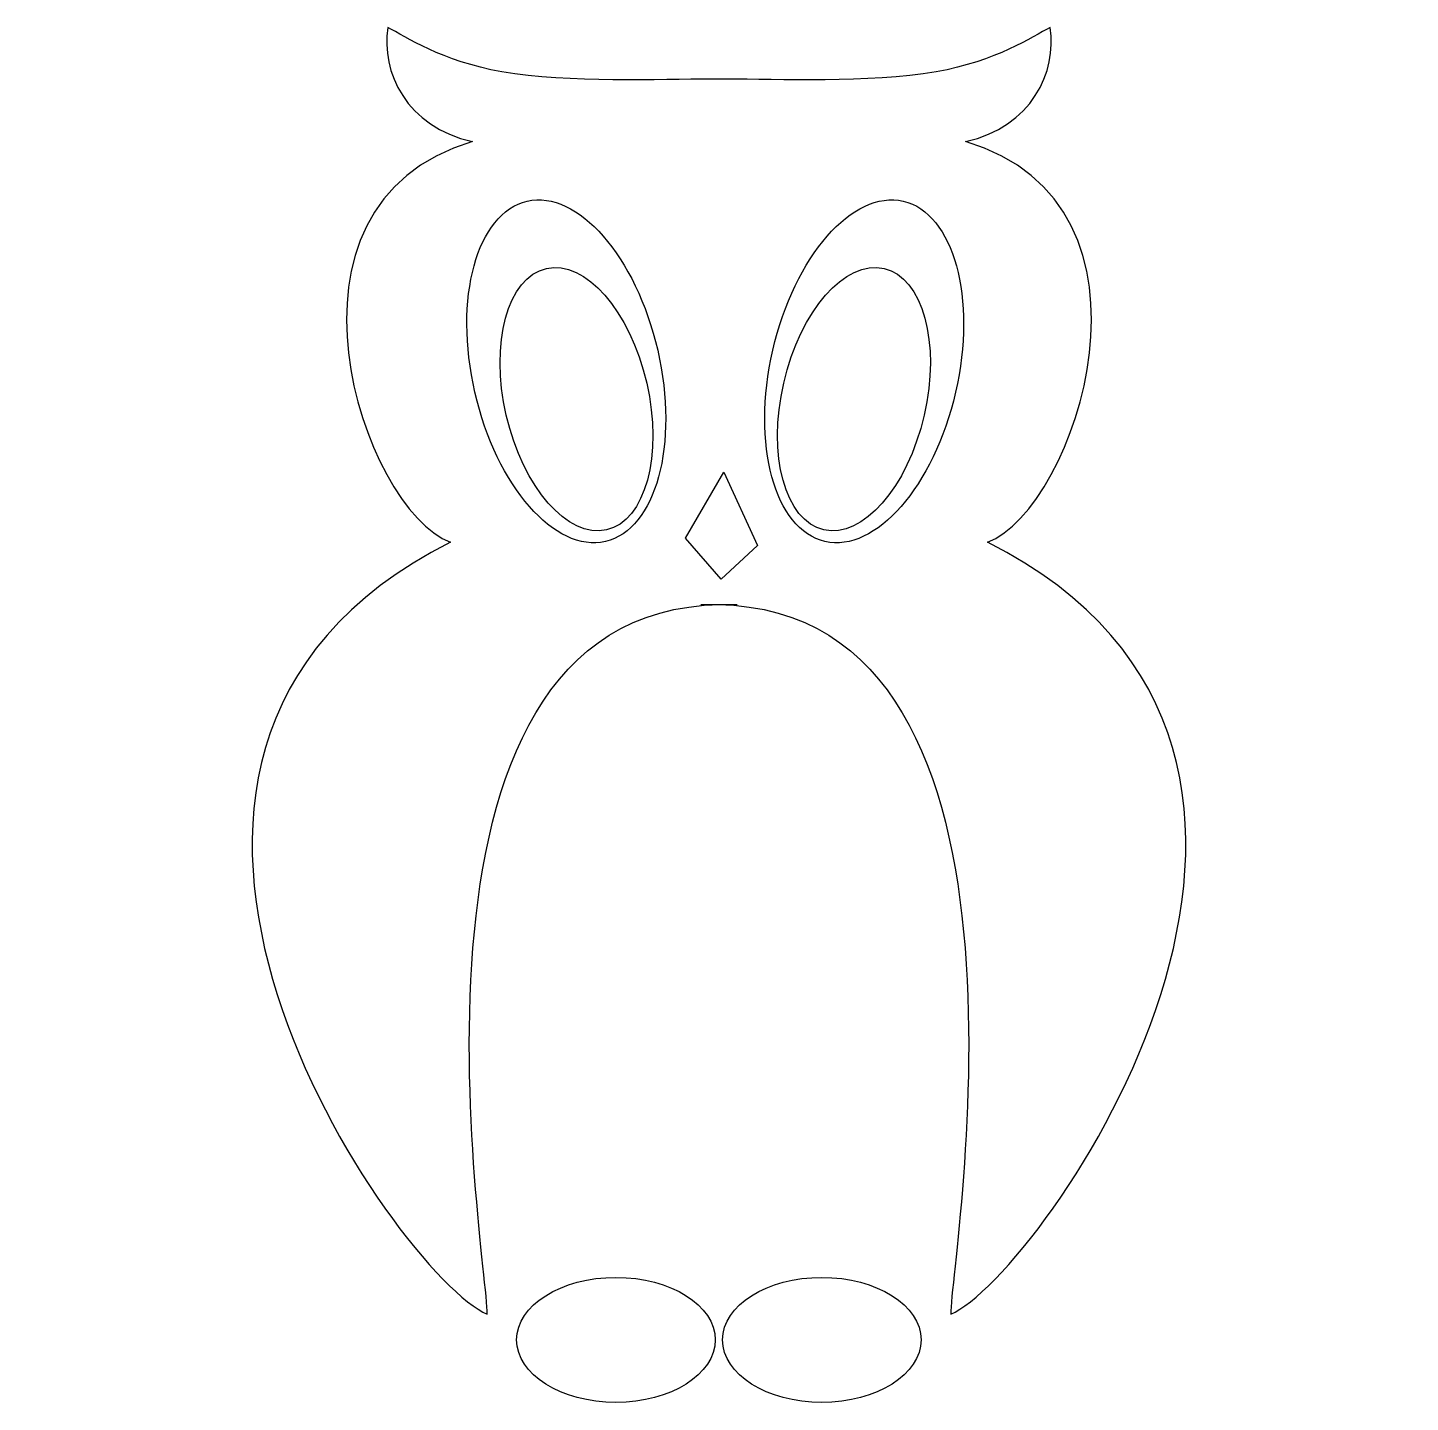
# Model space of a CAD drawing. Header units: centimetres. Extents: x -10.9 to 10.9, y -10.8 to 10.8.
import ezdxf

# ---------------------------------------------------------------- set-up
doc = ezdxf.new("R2010")
doc.units = ezdxf.units.CM
doc.header["$MEASUREMENT"] = 0
doc.layers.add('Camada 1', color=7, linetype='Continuous')

msp = doc.modelspace()

# ---------------------------------------------------------------- linework, layer by layer
at = {"layer": 'Camada 1'}
for points, knots in [([(0.2871, 1.73407), (-5.49315, 1.96529), (-3.64347, -8.49694), (-3.64347, -9.4218), (-3.64347, -9.4218), (-5.03073, -8.84376), (-10.86879, -0.63583), (-4.22151, 2.7167), (-4.22151, 2.7167), (-5.60874, 3.23695), (-7.22723, 8.03454), (-3.87469, 9.01717), (-3.87469, 9.01717), (-4.91514, 9.24839), (-5.31974, 10.11543), (-5.20414, 10.80906), (-5.20414, 10.80906), (-4.93122, 10.67256), (-4.35398, 10.27592), (-3.41225, 10.11543), (-3.41225, 10.11543), (-2.35961, 9.9361), (-0.91072, 9.99981), (-0.11753, 9.99981), (-0.11753, 9.99981), (-0.11753, 9.99981), (0.1175, 9.99981), (0.1175, 9.99981), (0.1175, 9.99981), (0.91069, 9.99981), (2.35961, 9.93607), (3.41225, 10.11543), (3.41225, 10.11543), (4.35401, 10.27593), (4.93115, 10.67256), (5.20412, 10.80906), (5.20412, 10.80906), (5.31974, 10.11543), (4.91512, 9.24839), (3.87467, 9.01717), (3.87467, 9.01717), (7.22723, 8.03453), (5.60875, 3.23692), (4.22149, 2.7167), (4.22149, 2.7167), (10.86875, -0.63584), (5.03072, -8.84379), (3.64345, -9.4218), (3.64345, -9.4218), (3.64345, -8.49695), (5.49313, 1.96528), (-0.28712, 1.73407), (-0.28712, 1.73407), (-0.28712, 1.73407), (0.2871, 1.73407), (0.2871, 1.73407)], [0, 0, 0, 0, 0.06666667, 0.06666667, 0.06666667, 0.06666667, 0.13333333, 0.13333333, 0.13333333, 0.13333333, 0.2, 0.2, 0.2, 0.2, 0.26666667, 0.26666667, 0.26666667, 0.26666667, 0.33333333, 0.33333333, 0.33333333, 0.33333333, 0.4, 0.4, 0.4, 0.4, 0.46666667, 0.46666667, 0.46666667, 0.46666667, 0.53333333, 0.53333333, 0.53333333, 0.53333333, 0.6, 0.6, 0.6, 0.6, 0.66666667, 0.66666667, 0.66666667, 0.66666667, 0.73333333, 0.73333333, 0.73333333, 0.73333333, 0.8, 0.8, 0.8, 0.8, 0.86666667, 0.86666667, 0.86666667, 0.86666667, 1, 1, 1, 1]), ([(-3.01577, 8.08039), (-3.80915, 7.89801), (-4.17689, 6.55218), (-3.8372, 5.07433), (-3.8372, 5.07433), (-3.49755, 3.59653), (-2.57897, 2.54639), (-1.78565, 2.72872), (-1.78565, 2.72872), (-0.99227, 2.9111), (-0.62453, 4.25693), (-0.96422, 5.73478), (-0.96422, 5.73478), (-1.30389, 7.21255), (-2.22247, 8.26271), (-3.01577, 8.08039)], [0, 0, 0, 0, 0.2, 0.2, 0.2, 0.2, 0.4, 0.4, 0.4, 0.4, 0.6, 0.6, 0.6, 0.6, 1, 1, 1, 1]), ([(0.84481, 5.73475), (0.50508, 4.25689), (0.8728, 2.91106), (1.66624, 2.72869), (1.66624, 2.72869), (2.45954, 2.54637), (3.37817, 3.59652), (3.71777, 5.0743), (3.71777, 5.0743), (4.05747, 6.55216), (3.68975, 7.89799), (2.89634, 8.08036), (2.89634, 8.08036), (2.10301, 8.26271), (1.18441, 7.21255), (0.84481, 5.73475)], [0, 0, 0, 0, 0.2, 0.2, 0.2, 0.2, 0.4, 0.4, 0.4, 0.4, 0.6, 0.6, 0.6, 0.6, 1, 1, 1, 1]), ([(-2.71343, 7.02301), (-3.323, 6.88286), (-3.60566, 5.84868), (-3.34462, 4.71312), (-3.34462, 4.71312), (-3.08361, 3.5775), (-2.37773, 2.77052), (-1.76815, 2.91067), (-1.76815, 2.91067), (-1.15858, 3.05077), (-0.87595, 4.08494), (-1.13696, 5.22056), (-1.13696, 5.22056), (-1.39798, 6.35612), (-2.10381, 7.1631), (-2.71343, 7.02301)], [0, 0, 0, 0, 0.2, 0.2, 0.2, 0.2, 0.4, 0.4, 0.4, 0.4, 0.6, 0.6, 0.6, 0.6, 1, 1, 1, 1]), ([(1.01753, 5.22056), (0.75652, 4.08494), (1.0392, 3.05076), (1.64872, 2.91067), (1.64872, 2.91067), (2.25821, 2.77052), (2.96418, 3.5775), (3.22519, 4.71312), (3.22519, 4.71312), (3.4862, 5.84869), (3.20363, 6.88286), (2.594, 7.02301), (2.594, 7.02301), (1.98435, 7.1631), (1.27855, 6.35612), (1.01753, 5.22056)], [0, 0, 0, 0, 0.2, 0.2, 0.2, 0.2, 0.4, 0.4, 0.4, 0.4, 0.6, 0.6, 0.6, 0.6, 1, 1, 1, 1]), ([(0.07654, 3.81745), (0.07654, 3.81745), (-0.52666, 2.78079), (-0.52666, 2.78079), (-0.52666, 2.78079), (-0.52666, 2.78079), (0.03534, 2.13772), (0.03534, 2.13772), (0.03534, 2.13772), (0.03534, 2.13772), (0.60713, 2.66472), (0.60713, 2.66472), (0.60713, 2.66472), (0.60713, 2.66472), (0.07654, 3.81745), (0.07654, 3.81745)], [0, 0, 0, 0, 0.2, 0.2, 0.2, 0.2, 0.4, 0.4, 0.4, 0.4, 0.6, 0.6, 0.6, 0.6, 1, 1, 1, 1]), ([(-1.62039, -8.84376), (-2.48235, -8.84376), (-3.18106, -9.28371), (-3.18106, -9.8264), (-3.18106, -9.8264), (-3.18106, -10.36911), (-2.48235, -10.80906), (-1.62039, -10.80906), (-1.62039, -10.80906), (-0.75843, -10.80906), (-0.05972, -10.36911), (-0.05972, -9.8264), (-0.05972, -9.8264), (-0.05972, -9.28371), (-0.75843, -8.84376), (-1.62039, -8.84376)], [0, 0, 0, 0, 0.2, 0.2, 0.2, 0.2, 0.4, 0.4, 0.4, 0.4, 0.6, 0.6, 0.6, 0.6, 1, 1, 1, 1]), ([(1.61655, -8.84376), (0.75462, -8.84376), (0.05591, -9.28371), (0.05591, -9.8264), (0.05591, -9.8264), (0.05591, -10.36911), (0.75462, -10.80906), (1.61655, -10.80906), (1.61655, -10.80906), (2.47851, -10.80906), (3.17722, -10.36911), (3.17722, -9.8264), (3.17722, -9.8264), (3.17722, -9.28371), (2.47851, -8.84376), (1.61655, -8.84376)], [0, 0, 0, 0, 0.2, 0.2, 0.2, 0.2, 0.4, 0.4, 0.4, 0.4, 0.6, 0.6, 0.6, 0.6, 1, 1, 1, 1])]:
    msp.add_open_spline(points, degree=3, knots=knots, dxfattribs=at)

doc.saveas('drawing.dxf')
